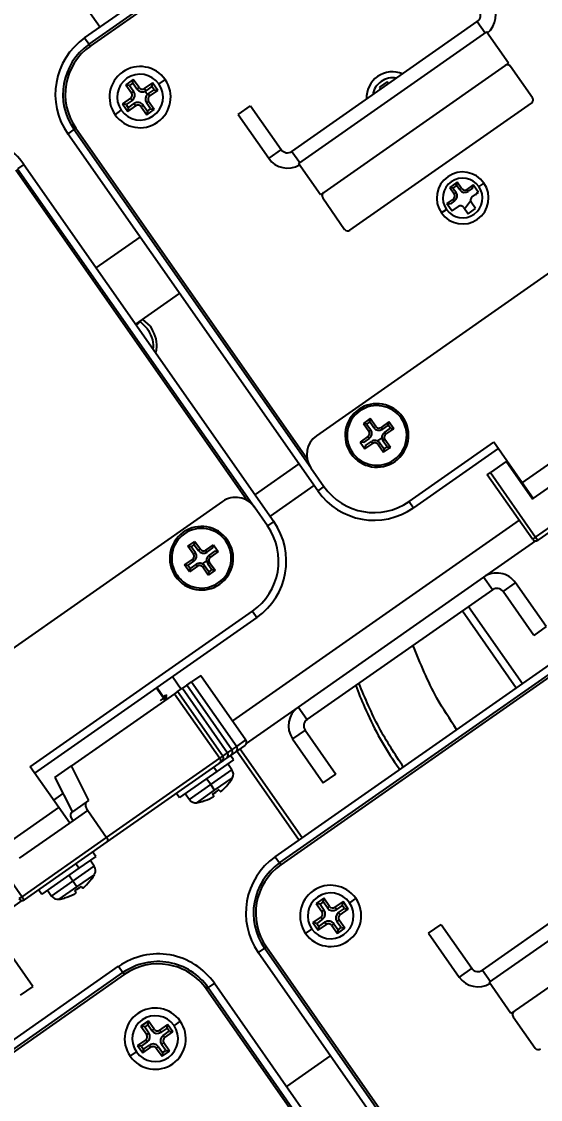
# Model space of a CAD drawing. Header units: millimetres. Extents: x 152904052 to 153933663, y 538271515 to 539240469.
# Drawn here: x 153453132.2 to 153453200.1, y 538569999.6 to 538570140.6 of the extents above; entities that cross this region are included whole.
import ezdxf
from ezdxf.enums import TextEntityAlignment as Align

# ---------------------------------------------------------------- set-up
doc = ezdxf.new("R2010")
doc.units = ezdxf.units.MM
doc.layers.add('POWR', color=5, linetype='Continuous')
doc.layers.add('TEXT', color=7, linetype='Continuous')
doc.styles.get("Standard").update_dxf_attribs({"font": 'Gulim.ttf'})

msp = doc.modelspace()

# ---------------------------------------------------------------- linework, layer by layer
at = {"layer": 'POWR', "color": 7}
for p, q in [((153453140.44, 538570138.44), (153453187.13, 538570171.13)), ((153453141.01, 538570137.62), (153453187.7, 538570170.31)), ((153453187.87, 538570170.07), (153453141.18, 538570137.37)), ((153453135.89, 538570149.29), (153453142.48, 538570139.87)), ((153453167.55, 538570123.6), (153453191.79, 538570140.58)), ((153453191.79, 538570140.58), (153453192.83, 538570139.11)), ((153453140.44, 538570138.44), (153453141.01, 538570137.62)), ((153453192.99, 538570139.22), (153453168.41, 538570122.01)), ((153453195.86, 538570135.13), (153453192.99, 538570139.22)), ((153453141.18, 538570137.37), (153453141.01, 538570137.62)), ((153453195.86, 538570135.13), (153453171.28, 538570117.92)), ((153453199.01, 538570130.62), (153453196.14, 538570134.72)), ((153453146.8, 538570133.01), (153453145.82, 538570132.32)), ((153453146.72, 538570132.52), (153453146.8, 538570133.01)), ((153453147.55, 538570131.94), (153453146.8, 538570133.01)), ((153453150.96, 538570132.99), (153453150.14, 538570132.42)), ((153453179.99, 538570132.68), (153453179.01, 538570131.99)), ((153453180.16, 538570132.44), (153453179.99, 538570132.68)), ((153453145.82, 538570132.32), (153453146.56, 538570131.25)), ((153453146.31, 538570132.23), (153453145.82, 538570132.32)), ((153453146.72, 538570132.52), (153453146.31, 538570132.23)), ((153453146.31, 538570132.23), (153453146.85, 538570131.45)), ((153453146.85, 538570131.45), (153453146.56, 538570131.25)), ((153453147.26, 538570131.74), (153453146.72, 538570132.52)), ((153453147.26, 538570131.74), (153453147.55, 538570131.94)), ((153453149.31, 538570132.56), (153453148.24, 538570131.82)), ((153453148.45, 538570131.53), (153453148.24, 538570131.82)), ((153453148.36, 538570131.48), (153453148.65, 538570131.06)), ((153453149.22, 538570132.07), (153453148.45, 538570131.53)), ((153453148.73, 538570131.12), (153453149.51, 538570131.67)), ((153453148.93, 538570130.84), (153453150, 538570131.58)), ((153453149.22, 538570132.07), (153453149.31, 538570132.56)), ((153453149.51, 538570131.67), (153453149.22, 538570132.07)), ((153453150, 538570131.58), (153453149.31, 538570132.56)), ((153453149.51, 538570131.67), (153453150, 538570131.58)), ((153453179.01, 538570131.99), (153453179.18, 538570131.75)), ((153453146.44, 538570130.56), (153453145.38, 538570129.81)), ((153453146.64, 538570130.27), (153453145.87, 538570129.72)), ((153453146.15, 538570129.32), (153453146.93, 538570129.86)), ((153453146.64, 538570130.27), (153453146.44, 538570130.56)), ((153453146.93, 538570129.86), (153453147.13, 538570129.57)), ((153453148.52, 538570129.94), (153453148.81, 538570130.14)), ((153453149.07, 538570129.16), (153453148.52, 538570129.94)), ((153453148.73, 538570131.12), (153453148.93, 538570130.84)), ((153453149.55, 538570129.07), (153453148.81, 538570130.14)), ((153453175.13, 538570113.29), (153453198.89, 538570129.92)), ((153453144.41, 538570128.4), (153453145.23, 538570128.98)), ((153453145.38, 538570129.81), (153453146.07, 538570128.83)), ((153453145.87, 538570129.72), (153453145.38, 538570129.81)), ((153453145.87, 538570129.72), (153453146.15, 538570129.32)), ((153453146.07, 538570128.83), (153453147.13, 538570129.57)), ((153453146.15, 538570129.32), (153453146.07, 538570128.83)), ((153453148.11, 538570129.65), (153453147.83, 538570129.45)), ((153453147.83, 538570129.45), (153453148.57, 538570128.39)), ((153453148.11, 538570129.65), (153453148.66, 538570128.88)), ((153453148.57, 538570128.39), (153453149.55, 538570129.07)), ((153453148.66, 538570128.88), (153453148.57, 538570128.39)), ((153453148.66, 538570128.88), (153453149.07, 538570129.16)), ((153453149.07, 538570129.16), (153453149.55, 538570129.07)), ((153453160.5, 538570128.44), (153453162.14, 538570129.58)), ((153453160.5, 538570128.44), (153453164.51, 538570122.7)), ((153453162.14, 538570129.58), (153453166.15, 538570123.85)), ((153453139.04, 538570126.48), (153453138.23, 538570125.9)), ((153453170.92, 538570079.21), (153453138.23, 538570125.9)), ((153453139.29, 538570126.65), (153453139.04, 538570126.48)), ((153453170.02, 538570082.24), (153453139.04, 538570126.48)), ((153453139.29, 538570126.65), (153453169.51, 538570083.48)), ((153453225.64, 538570124.85), (153453170.75, 538570086.42)), ((153453166.15, 538570123.85), (153453164.51, 538570122.7)), ((153453167.55, 538570123.6), (153453168.58, 538570122.13)), ((153453132.49, 538570121.89), (153453131.67, 538570121.31)), ((153453132.49, 538570121.89), (153453165.19, 538570075.2)), ((153453171.28, 538570117.92), (153453168.41, 538570122.01)), ((153453161.65, 538570077.98), (153453131.43, 538570121.14)), ((153453131.67, 538570121.31), (153453162.65, 538570077.08)), ((153453189.17, 538570119.58), (153453188.18, 538570118.89)), ((153453188.18, 538570118.89), (153453188.76, 538570118.07)), ((153453188.61, 538570118.81), (153453188.18, 538570118.89)), ((153453189.09, 538570119.15), (153453188.61, 538570118.81)), ((153453188.61, 538570118.81), (153453189.01, 538570118.25)), ((153453189.09, 538570119.15), (153453189.17, 538570119.58)), ((153453189.49, 538570118.58), (153453189.09, 538570119.15)), ((153453189.74, 538570118.76), (153453189.17, 538570119.58)), ((153453189.49, 538570118.58), (153453189.74, 538570118.76)), ((153453191.26, 538570119.21), (153453190.44, 538570118.63)), ((153453190.61, 538570118.38), (153453190.44, 538570118.63)), ((153453191.18, 538570118.78), (153453190.61, 538570118.38)), ((153453191.18, 538570118.78), (153453191.26, 538570119.21)), ((153453191.94, 538570118.23), (153453191.26, 538570119.21)), ((153453192.66, 538570119.46), (153453192.01, 538570119)), ((153453171.57, 538570117.51), (153453174.44, 538570113.41)), ((153453188.63, 538570117.37), (153453187.81, 538570116.8)), ((153453188.81, 538570117.12), (153453188.63, 538570117.37)), ((153453189.01, 538570118.25), (153453188.76, 538570118.07)), ((153453191.12, 538570117.65), (153453191.94, 538570118.23)), ((153453191.54, 538570117.94), (153453191.85, 538570118.36)), ((153453187.09, 538570115.56), (153453187.75, 538570116.02)), ((153453187.81, 538570116.8), (153453188.5, 538570115.82)), ((153453188.24, 538570116.72), (153453187.81, 538570116.8)), ((153453188.81, 538570117.12), (153453188.24, 538570116.72)), ((153453188.5, 538570115.82), (153453189.32, 538570116.39)), ((153453190.02, 538570116.27), (153453190.59, 538570115.45)), ((153453190.14, 538570116.09), (153453190.92, 538570117.13)), ((153453190.59, 538570115.45), (153453191.58, 538570116.14)), ((153453191.58, 538570116.14), (153453191, 538570116.96)), ((153453141.96, 538570108.37), (153453147.69, 538570112.39)), ((153453147.12, 538570101), (153453152.85, 538570105.01)), ((153453149.03, 538570100.74), (153453148.03, 538570101.64)), ((153453147.74, 538570101.31), (153453148.62, 538570100.46)), ((153453177.79, 538570088.66), (153453176.89, 538570088.03)), ((153453176.89, 538570088.03), (153453177.61, 538570087.01)), ((153453177.32, 538570087.95), (153453176.89, 538570088.03)), ((153453177.72, 538570088.23), (153453177.32, 538570087.95)), ((153453177.32, 538570087.95), (153453177.86, 538570087.18)), ((153453177.72, 538570088.23), (153453177.79, 538570088.66)), ((153453178.26, 538570087.46), (153453177.72, 538570088.23)), ((153453178.51, 538570087.64), (153453177.79, 538570088.66)), ((153453178.26, 538570087.46), (153453178.51, 538570087.64)), ((153453180.23, 538570088.23), (153453179.2, 538570087.51)), ((153453180.15, 538570087.8), (153453179.38, 538570087.26)), ((153453180.15, 538570087.8), (153453180.23, 538570088.23)), ((153453180.43, 538570087.41), (153453180.15, 538570087.8)), ((153453180.86, 538570087.33), (153453180.23, 538570088.23)), ((153453181.85, 538570088.7), (153453182.06, 538570088.84)), ((153453177.48, 538570086.31), (153453176.46, 538570085.59)), ((153453177.66, 538570086.06), (153453177.48, 538570086.31)), ((153453177.86, 538570087.18), (153453177.61, 538570087.01)), ((153453179.32, 538570086.13), (153453178.75, 538570085.73)), ((153453179.38, 538570087.26), (153453179.2, 538570087.51)), ((153453179.66, 538570086.86), (153453180.43, 538570087.41)), ((153453179.66, 538570086.86), (153453179.84, 538570086.61)), ((153453179.84, 538570086.61), (153453180.86, 538570087.33)), ((153453180.43, 538570087.41), (153453180.86, 538570087.33)), ((153453176.46, 538570085.59), (153453177.09, 538570084.69)), ((153453176.89, 538570085.52), (153453176.46, 538570085.59)), ((153453177.66, 538570086.06), (153453176.89, 538570085.52)), ((153453177.09, 538570084.69), (153453178.12, 538570085.41)), ((153453177.17, 538570085.12), (153453177.09, 538570084.69)), ((153453177.17, 538570085.12), (153453177.94, 538570085.66)), ((153453177.94, 538570085.66), (153453178.12, 538570085.41)), ((153453179.06, 538570085.46), (153453178.81, 538570085.29)), ((153453178.81, 538570085.29), (153453179.53, 538570084.26)), ((153453179.06, 538570085.46), (153453179.6, 538570084.69)), ((153453179.46, 538570085.74), (153453179.71, 538570085.92)), ((153453180, 538570084.97), (153453179.46, 538570085.74)), ((153453179.53, 538570084.26), (153453180.43, 538570084.89)), ((153453179.6, 538570084.69), (153453180, 538570084.97)), ((153453180.43, 538570084.89), (153453179.71, 538570085.92)), ((153453180, 538570084.97), (153453180.43, 538570084.89)), ((153453182.88, 538570077.82), (153453193.94, 538570085.56)), ((153453194.51, 538570084.74), (153453183.45, 538570077)), ((153453197.67, 538570080.24), (153453193.94, 538570085.56)), ((153453197.67, 538570080.24), (153453204.22, 538570084.83)), ((153453175.47, 538570084.22), (153453175.26, 538570084.08)), ((153453179.6, 538570084.69), (153453179.53, 538570084.26)), ((153453168.45, 538570082.73), (153453162.72, 538570078.72)), ((153453170.02, 538570082.24), (153453171.74, 538570079.78)), ((153453195.56, 538570083.04), (153453193.51, 538570081.6)), ((153453195.56, 538570083.04), (153453195.66, 538570083.11)), ((153453199, 538570078.12), (153453195.56, 538570083.04)), ((153453199.1, 538570078.19), (153453205.65, 538570082.78)), ((153453193.1, 538570081.32), (153453193.51, 538570081.6)), ((153453199.01, 538570072.88), (153453193.1, 538570081.32)), ((153453193.51, 538570081.6), (153453199.42, 538570073.17)), ((153453199.42, 538570073.17), (153453210.48, 538570080.91)), ((153453170.43, 538570079.91), (153453164.7, 538570075.89)), ((153453171.74, 538570079.78), (153453170.92, 538570079.21)), ((153453199.1, 538570078.19), (153453197.67, 538570080.24)), ((153453210.52, 538570080.33), (153453199.71, 538570072.76)), ((153453158.47, 538570077.82), (153453103.58, 538570039.39)), ((153453182.88, 538570077.82), (153453183.45, 538570077)), ((153453198.77, 538570078.45), (153453198.83, 538570078.58)), ((153453198.83, 538570078.37), (153453198.93, 538570078.44)), ((153453199, 538570078.12), (153453199.1, 538570078.19)), ((153453164.37, 538570074.62), (153453162.65, 538570077.08)), ((153453197.26, 538570075.38), (153453159.78, 538570049.13)), ((153453165.19, 538570075.2), (153453164.37, 538570074.62)), ((153453153.95, 538570071.97), (153453154.86, 538570072.6)), ((153453154.38, 538570071.89), (153453154.78, 538570072.17)), ((153453154.78, 538570072.17), (153453154.86, 538570072.6)), ((153453154.78, 538570072.17), (153453155.32, 538570071.4)), ((153453154.86, 538570072.6), (153453155.57, 538570071.58)), ((153453156.27, 538570071.45), (153453157.29, 538570072.17)), ((153453157.22, 538570071.74), (153453157.29, 538570072.17)), ((153453157.29, 538570072.17), (153453157.92, 538570071.27)), ((153453158.92, 538570072.64), (153453159.12, 538570072.78)), ((153453199.41, 538570072.67), (153453192.62, 538570067.92)), ((153453199.42, 538570073.17), (153453199.01, 538570072.88)), ((153453199.42, 538570073.17), (153453199.71, 538570072.76)), ((153453154.67, 538570070.95), (153453153.95, 538570071.97)), ((153453154.38, 538570071.89), (153453153.95, 538570071.97)), ((153453154.92, 538570071.12), (153453154.38, 538570071.89)), ((153453154.92, 538570071.12), (153453154.67, 538570070.95)), ((153453155.32, 538570071.4), (153453155.57, 538570071.58)), ((153453156.44, 538570071.2), (153453156.27, 538570071.45)), ((153453156.44, 538570071.2), (153453157.22, 538570071.74)), ((153453157.5, 538570071.35), (153453156.72, 538570070.8)), ((153453156.72, 538570070.8), (153453156.9, 538570070.55)), ((153453157.92, 538570071.27), (153453156.9, 538570070.55)), ((153453157.5, 538570071.35), (153453157.92, 538570071.27)), ((153453153.52, 538570069.53), (153453154.55, 538570070.25)), ((153453154.16, 538570068.63), (153453153.52, 538570069.53)), ((153453153.95, 538570069.46), (153453153.52, 538570069.53)), ((153453153.95, 538570069.46), (153453154.72, 538570070)), ((153453154.23, 538570069.06), (153453153.95, 538570069.46)), ((153453155.18, 538570069.35), (153453154.16, 538570068.63)), ((153453155, 538570069.6), (153453154.23, 538570069.06)), ((153453154.72, 538570070), (153453154.55, 538570070.25)), ((153453155, 538570069.6), (153453155.18, 538570069.35)), ((153453156.38, 538570070.07), (153453155.81, 538570069.67)), ((153453156.13, 538570069.4), (153453155.88, 538570069.23)), ((153453156.59, 538570068.2), (153453155.88, 538570069.23)), ((153453156.67, 538570068.63), (153453156.13, 538570069.4)), ((153453156.53, 538570069.68), (153453156.78, 538570069.86)), ((153453156.53, 538570069.68), (153453157.07, 538570068.91)), ((153453156.78, 538570069.86), (153453157.49, 538570068.83)), ((153453152.53, 538570068.16), (153453152.32, 538570068.02)), ((153453154.23, 538570069.06), (153453154.16, 538570068.63)), ((153453157.49, 538570068.83), (153453156.59, 538570068.2)), ((153453156.67, 538570068.63), (153453156.59, 538570068.2)), ((153453157.07, 538570068.91), (153453156.67, 538570068.63)), ((153453157.07, 538570068.91), (153453157.49, 538570068.83)), ((153453192.62, 538570067.92), (153453168.38, 538570050.94)), ((153453193.77, 538570066.28), (153453192.62, 538570067.92)), ((153453195.16, 538570066.03), (153453196.8, 538570067.18)), ((153453200.82, 538570061.45), (153453196.8, 538570067.18)), ((153453193.77, 538570066.28), (153453169.52, 538570049.3)), ((153453199.18, 538570060.3), (153453195.16, 538570066.03)), ((153453165.36, 538570031.37), (153453212.05, 538570064.06)), ((153453190.66, 538570064.1), (153453197.71, 538570054.02)), ((153453133.32, 538570043.12), (153453162.4, 538570063.48)), ((153453162.97, 538570062.66), (153453133.9, 538570042.3)), ((153453162.4, 538570063.48), (153453162.97, 538570062.66)), ((153453165.93, 538570030.55), (153453212.62, 538570063.24)), ((153453212.79, 538570063), (153453166.1, 538570030.3)), ((153453189.84, 538570063.52), (153453196.89, 538570053.45)), ((153453200.82, 538570061.45), (153453199.18, 538570060.3)), ((153453151.92, 538570054.92), (153453153.06, 538570053.28)), ((153453153.79, 538570053.79), (153453153.22, 538570053.39)), ((153453159.7, 538570045.35), (153453153.79, 538570053.79)), ((153453153.79, 538570053.79), (153453153.8, 538570053.79)), ((153453153.8, 538570053.79), (153453154.42, 538570054.23)), ((153453159.7, 538570045.36), (153453153.8, 538570053.79)), ((153453155.62, 538570055.07), (153453154.42, 538570054.23)), ((153453154.42, 538570054.23), (153453160.33, 538570045.79)), ((153453155.62, 538570055.07), (153453161.53, 538570046.63)), ((153453152.21, 538570052.68), (153453138.71, 538570043.23)), ((153453150.95, 538570051.8), (153453149.8, 538570053.44)), ((153453151.02, 538570051.85), (153453149.87, 538570053.48)), ((153453150.97, 538570052.43), (153453150.75, 538570052.23)), ((153453150.81, 538570052.31), (153453150.97, 538570052.43)), ((153453152.59, 538570052.95), (153453152.21, 538570052.68)), ((153453152.21, 538570052.68), (153453158.12, 538570044.24)), ((153453158.5, 538570044.51), (153453152.59, 538570052.95)), ((153453152.59, 538570052.95), (153453152.6, 538570052.95)), ((153453152.6, 538570052.95), (153453153.22, 538570053.39)), ((153453158.5, 538570044.51), (153453152.6, 538570052.95)), ((153453153.22, 538570053.39), (153453159.13, 538570044.95)), ((153453151.26, 538570052.01), (153453151.07, 538570052.02)), ((153453168.38, 538570050.94), (153453161.57, 538570046.18)), ((153453169.52, 538570049.3), (153453168.38, 538570050.94)), ((153453169.28, 538570047.91), (153453167.64, 538570046.76)), ((153453167.64, 538570046.76), (153453171.65, 538570041.03)), ((153453169.28, 538570047.91), (153453173.29, 538570042.17)), ((153453159.13, 538570044.95), (153453159.7, 538570045.35)), ((153453159.7, 538570045.36), (153453160.33, 538570045.79)), ((153453159.7, 538570045.35), (153453159.7, 538570045.36)), ((153453161.4, 538570045.93), (153453160.21, 538570045.1)), ((153453160.33, 538570045.79), (153453161.53, 538570046.63)), ((153453168.89, 538570033.84), (153453160.74, 538570045.47)), ((153453143.31, 538570033.88), (153453158.12, 538570044.24)), ((153453159.91, 538570044.03), (153453157.71, 538570042.5)), ((153453158.12, 538570044.24), (153453158.5, 538570044.51)), ((153453158.57, 538570043.95), (153453158.38, 538570043.82)), ((153453158.5, 538570044.51), (153453159.13, 538570044.95)), ((153453158.5, 538570044.51), (153453158.5, 538570044.51)), ((153453158.6, 538570043.97), (153453158.56, 538570044.04)), ((153453158.6, 538570043.97), (153453158.57, 538570043.95)), ((153453159.01, 538570044.26), (153453158.6, 538570043.97)), ((153453159.58, 538570044.66), (153453159.01, 538570044.26)), ((153453159.91, 538570044.03), (153453159.5, 538570044.6)), ((153453159.77, 538570044.79), (153453159.58, 538570044.66)), ((153453159.8, 538570044.81), (153453159.76, 538570044.88)), ((153453159.8, 538570044.81), (153453159.77, 538570044.79)), ((153453160.21, 538570045.1), (153453159.8, 538570044.81)), ((153453160.33, 538570045.19), (153453168.48, 538570033.55)), ((153453137.05, 538570037.79), (153453133.32, 538570043.12)), ((153453136.54, 538570041.71), (153453138.71, 538570043.23)), ((153453141, 538570038.73), (153453138.71, 538570043.23)), ((153453158, 538570043.55), (153453143.35, 538570033.29)), ((153453157.71, 538570042.5), (153453152.86, 538570039.1)), ((153453156.93, 538570040.79), (153453159.71, 538570042.74)), ((153453157.71, 538570042.5), (153453157.31, 538570043.07)), ((153453158.38, 538570043.82), (153453158, 538570043.55)), ((153453159.71, 538570042.74), (153453159.17, 538570043.51)), ((153453136.54, 538570041.71), (153453138.83, 538570037.21)), ((153453156.93, 538570040.79), (153453156.38, 538570041.56)), ((153453157.44, 538570040.05), (153453159.77, 538570041.68)), ((153453159.37, 538570041.08), (153453159.38, 538570041.06)), ((153453171.65, 538570041.03), (153453173.29, 538570042.17)), ((153453137.6, 538570039.64), (153453136.36, 538570038.78)), ((153453152.46, 538570039.67), (153453152.86, 538570039.1)), ((153453153.6, 538570039.61), (153453154.14, 538570038.84)), ((153453154.14, 538570038.84), (153453156.93, 538570040.79)), ((153453155.12, 538570038.42), (153453157.44, 538570040.05)), ((153453157.44, 538570040.05), (153453156.93, 538570040.79)), ((153453158.01, 538570040.13), (153453158.22, 538570039.89)), ((153453138.75, 538570037.15), (153453140.66, 538570038.49)), ((153453140.66, 538570038.49), (153453141, 538570038.73)), ((153453155.83, 538570038.58), (153453155.82, 538570038.6)), ((153453157.33, 538570039.27), (153453157.17, 538570039.54)), ((153453130.5, 538570033.2), (153453137.05, 538570037.79)), ((153453138.48, 538570035.75), (153453137.05, 538570037.79)), ((153453138.48, 538570035.75), (153453140.84, 538570037.4)), ((153453140.84, 538570037.4), (153453143.31, 538570033.88)), ((153453131.93, 538570031.16), (153453138.48, 538570035.75)), ((153453126.34, 538570034.57), (153453132.25, 538570026.13)), ((153453132.25, 538570026.13), (153453143.31, 538570033.88)), ((153453143.35, 538570033.29), (153453132.54, 538570025.72)), ((153453192.47, 538570016.53), (153453216.71, 538570033.51)), ((153453141.88, 538570031.41), (153453139.69, 538570029.88)), ((153453141.88, 538570031.41), (153453141.48, 538570031.99)), ((153453165.36, 538570031.37), (153453165.93, 538570030.55)), ((153453217.91, 538570032.15), (153453193.33, 538570014.94)), ((153453139.69, 538570029.88), (153453134.84, 538570026.48)), ((153453138.91, 538570028.17), (153453141.69, 538570030.12)), ((153453139.69, 538570029.88), (153453139.29, 538570030.45)), ((153453141.69, 538570030.12), (153453141.15, 538570030.9)), ((153453166.1, 538570030.3), (153453165.93, 538570030.55)), ((153453138.91, 538570028.17), (153453138.36, 538570028.95)), ((153453139.42, 538570027.43), (153453141.75, 538570029.06)), ((153453141.34, 538570028.46), (153453141.36, 538570028.45)), ((153453134.44, 538570027.05), (153453134.84, 538570026.48)), ((153453135.58, 538570027), (153453136.12, 538570026.22)), ((153453136.12, 538570026.22), (153453138.91, 538570028.17)), ((153453137.1, 538570025.8), (153453139.42, 538570027.43)), ((153453139.42, 538570027.43), (153453138.91, 538570028.17)), ((153453139.31, 538570026.65), (153453139.15, 538570026.92)), ((153453139.99, 538570027.52), (153453140.2, 538570027.27)), ((153453220.78, 538570028.06), (153453196.2, 538570010.85)), ((153453132.23, 538570025.63), (153453125.45, 538570020.88)), ((153453132.25, 538570026.13), (153453131.84, 538570025.85)), ((153453132.25, 538570026.13), (153453132.54, 538570025.72)), ((153453137.81, 538570025.96), (153453137.8, 538570025.98)), ((153453171.72, 538570025.94), (153453170.74, 538570025.25)), ((153453171.64, 538570025.45), (153453171.72, 538570025.94)), ((153453172.47, 538570024.87), (153453171.72, 538570025.94)), ((153453175.88, 538570025.92), (153453175.06, 538570025.35)), ((153453170.74, 538570025.25), (153453171.48, 538570024.18)), ((153453171.23, 538570025.16), (153453170.74, 538570025.25)), ((153453171.64, 538570025.45), (153453171.23, 538570025.16)), ((153453171.23, 538570025.16), (153453171.77, 538570024.38)), ((153453171.77, 538570024.38), (153453171.48, 538570024.18)), ((153453172.18, 538570024.67), (153453171.64, 538570025.45)), ((153453172.18, 538570024.67), (153453172.47, 538570024.87)), ((153453174.23, 538570025.49), (153453173.16, 538570024.75)), ((153453173.36, 538570024.46), (153453173.16, 538570024.75)), ((153453174.14, 538570025), (153453173.36, 538570024.46)), ((153453173.65, 538570024.05), (153453174.43, 538570024.6)), ((153453173.85, 538570023.77), (153453174.92, 538570024.51)), ((153453174.14, 538570025), (153453174.23, 538570025.49)), ((153453174.43, 538570024.6), (153453174.14, 538570025)), ((153453174.92, 538570024.51), (153453174.23, 538570025.49)), ((153453174.43, 538570024.6), (153453174.92, 538570024.51)), ((153453171.36, 538570023.49), (153453170.3, 538570022.74)), ((153453170.3, 538570022.74), (153453170.98, 538570021.76)), ((153453170.79, 538570022.65), (153453170.3, 538570022.74)), ((153453171.56, 538570023.2), (153453170.79, 538570022.65)), ((153453171.07, 538570022.25), (153453171.85, 538570022.79)), ((153453171.56, 538570023.2), (153453171.36, 538570023.49)), ((153453171.85, 538570022.79), (153453172.05, 538570022.5)), ((153453173.44, 538570022.87), (153453173.73, 538570023.07)), ((153453173.99, 538570022.09), (153453173.44, 538570022.87)), ((153453173.65, 538570024.05), (153453173.85, 538570023.77)), ((153453174.47, 538570022), (153453173.73, 538570023.07)), ((153453169.33, 538570021.33), (153453170.15, 538570021.91)), ((153453170.79, 538570022.65), (153453171.07, 538570022.25)), ((153453170.98, 538570021.76), (153453172.05, 538570022.5)), ((153453171.07, 538570022.25), (153453170.98, 538570021.76)), ((153453173.03, 538570022.58), (153453172.75, 538570022.38)), ((153453172.75, 538570022.38), (153453173.49, 538570021.32)), ((153453173.03, 538570022.58), (153453173.58, 538570021.8)), ((153453173.49, 538570021.32), (153453174.47, 538570022)), ((153453173.58, 538570021.8), (153453173.49, 538570021.32)), ((153453173.58, 538570021.8), (153453173.99, 538570022.09)), ((153453173.99, 538570022.09), (153453174.47, 538570022)), ((153453185.42, 538570021.37), (153453187.06, 538570022.51)), ((153453185.42, 538570021.37), (153453189.43, 538570015.63)), ((153453187.06, 538570022.51), (153453191.07, 538570016.78)), ((153453133.65, 538570014.41), (153453129.63, 538570020.15)), ((153453163.96, 538570019.41), (153453163.14, 538570018.83)), ((153453195.84, 538569972.14), (153453163.14, 538570018.83)), ((153453164.21, 538570019.58), (153453163.96, 538570019.41)), ((153453194.94, 538569975.17), (153453163.96, 538570019.41)), ((153453164.21, 538570019.58), (153453194.43, 538569976.41)), ((153453098.18, 538569984.33), (153453144.88, 538570017.03)), ((153453098.76, 538569983.51), (153453145.45, 538570016.21)), ((153453145.62, 538570015.96), (153453098.93, 538569983.27)), ((153453144.88, 538570017.03), (153453145.45, 538570016.21)), ((153453145.62, 538570015.96), (153453145.45, 538570016.21)), ((153453191.07, 538570016.78), (153453189.43, 538570015.63)), ((153453192.47, 538570016.53), (153453193.5, 538570015.06)), ((153453133.65, 538570014.41), (153453132.01, 538570013.27)), ((153453156.35, 538570014.07), (153453156.59, 538570014.24)), ((153453157.41, 538570014.82), (153453156.59, 538570014.24)), ((153453156.59, 538570014.24), (153453187.56, 538569970.01)), ((153453157.41, 538570014.82), (153453190.1, 538569968.13)), ((153453196.2, 538570010.85), (153453193.33, 538570014.94)), ((153453186.57, 538569970.91), (153453156.35, 538570014.07)), ((153453196.49, 538570010.44), (153453199.36, 538570006.34)), ((153453148.79, 538570009.88), (153453147.8, 538570009.19)), ((153453147.8, 538570009.19), (153453148.55, 538570008.12)), ((153453148.29, 538570009.1), (153453147.8, 538570009.19)), ((153453148.7, 538570009.39), (153453148.29, 538570009.1)), ((153453148.29, 538570009.1), (153453148.84, 538570008.32)), ((153453148.7, 538570009.39), (153453148.79, 538570009.88)), ((153453149.24, 538570008.61), (153453148.7, 538570009.39)), ((153453149.53, 538570008.81), (153453148.79, 538570009.88)), ((153453149.24, 538570008.61), (153453149.53, 538570008.81)), ((153453151.29, 538570009.43), (153453150.23, 538570008.69)), ((153453150.43, 538570008.4), (153453150.23, 538570008.69)), ((153453151.21, 538570008.94), (153453150.43, 538570008.4)), ((153453151.21, 538570008.94), (153453151.29, 538570009.43)), ((153453151.49, 538570008.54), (153453151.21, 538570008.94)), ((153453151.98, 538570008.45), (153453151.29, 538570009.43)), ((153453152.95, 538570009.86), (153453152.13, 538570009.29)), ((153453148.42, 538570007.43), (153453147.36, 538570006.68)), ((153453148.63, 538570007.14), (153453148.42, 538570007.43)), ((153453148.84, 538570008.32), (153453148.55, 538570008.12)), ((153453150.71, 538570007.99), (153453151.49, 538570008.54)), ((153453150.71, 538570007.99), (153453150.92, 538570007.71)), ((153453150.92, 538570007.71), (153453151.98, 538570008.45)), ((153453151.49, 538570008.54), (153453151.98, 538570008.45)), ((153453146.39, 538570005.27), (153453147.21, 538570005.84)), ((153453147.36, 538570006.68), (153453148.05, 538570005.7)), ((153453147.85, 538570006.59), (153453147.36, 538570006.68)), ((153453148.63, 538570007.14), (153453147.85, 538570006.59)), ((153453147.85, 538570006.59), (153453148.13, 538570006.19)), ((153453148.05, 538570005.7), (153453149.11, 538570006.44)), ((153453148.13, 538570006.19), (153453148.05, 538570005.7)), ((153453148.13, 538570006.19), (153453148.91, 538570006.73)), ((153453148.91, 538570006.73), (153453149.11, 538570006.44)), ((153453150.1, 538570006.52), (153453149.81, 538570006.32)), ((153453149.81, 538570006.32), (153453150.56, 538570005.26)), ((153453150.1, 538570006.52), (153453150.64, 538570005.74)), ((153453150.5, 538570006.81), (153453150.79, 538570007.01)), ((153453151.05, 538570006.03), (153453150.5, 538570006.81)), ((153453150.56, 538570005.26), (153453151.54, 538570005.94)), ((153453150.64, 538570005.74), (153453151.05, 538570006.03)), ((153453151.54, 538570005.94), (153453150.79, 538570007.01)), ((153453151.05, 538570006.03), (153453151.54, 538570005.94)), ((153453150.64, 538570005.74), (153453150.56, 538570005.26)), ((153453166.87, 538570001.3), (153453172.61, 538570005.32))]:
    msp.add_line(p, q, dxfattribs=at)
for centre, radius, start, end in [((153453191.22, 538570141.4), 3, 308.8226, 35), ((153453191.22, 538570141.4), 1, 305, 35), ((153453145.6, 538570131.06), 9, 125, 215), ((153453145.6, 538570131.06), 8, 125, 215), ((153453145.6, 538570131.06), 7.7, 125, 215), ((153453147.69, 538570130.7), 4, 35, 215), ((153453195.73, 538570134.43), 0.5, 35, 125), ((153453147.69, 538570130.7), 4, 215, 35), ((153453147.69, 538570130.7), 3, 35, 215), ((153453180.7, 538570130.62), 3.4, 66.9657, 183.0343), ((153453180.7, 538570130.62), 2.6, 78.8131, 171.1869), ((153453147.69, 538570130.7), 3, 215, 35), ((153453146.15, 538570130.97), 0.5, 305, 35), ((153453146.15, 538570130.97), 0.851, 305, 35), ((153453147.96, 538570132.23), 0.851, 215, 305), ((153453147.96, 538570132.23), 0.5, 215, 305), ((153453147.42, 538570129.16), 0.851, 35, 125), ((153453149.22, 538570130.43), 0.851, 125, 215), ((153453149.22, 538570130.43), 0.5, 125, 215), ((153453198.6, 538570130.33), 0.5, 305, 35), ((153453147.42, 538570129.16), 0.5, 35, 125), ((153453125.12, 538570116.72), 9, 35, 125), ((153453166.97, 538570124.42), 1, 215, 305), ((153453166.97, 538570124.42), 3, 215, 301.1774), ((153453189.88, 538570117.51), 3.4, 35, 215), ((153453189.88, 538570117.51), 2.6, 35, 215), ((153453189.88, 538570117.51), 3.4, 215, 35), ((153453189.88, 538570117.51), 2.6, 215, 35), ((153453190.15, 538570119.04), 0.807, 215, 305), ((153453190.15, 538570119.04), 0.5, 215, 305), ((153453171.98, 538570117.8), 0.5, 125, 215), ((153453188.35, 538570117.78), 0.5, 305, 35), ((153453188.35, 538570117.78), 0.807, 305, 35), ((153453191.41, 538570117.24), 0.5, 125, 215), ((153453189.61, 538570115.98), 0.5, 35, 125), ((153453174.85, 538570113.7), 0.5, 215, 305), ((153453178.66, 538570086.46), 4.15, 35, 215), ((153453178.66, 538570086.46), 3.9, 35, 215), ((153453178.66, 538570086.46), 4.15, 215, 35), ((153453178.66, 538570086.46), 3.9, 215, 35), ((153453178.92, 538570087.92), 0.5, 215, 305), ((153453172.48, 538570083.96), 3, 125, 215), ((153453177.2, 538570086.72), 0.5, 305, 35), ((153453177.2, 538570086.72), 0.807, 305, 35), ((153453178.92, 538570087.92), 0.807, 215, 305), ((153453180.12, 538570086.2), 0.807, 125, 215), ((153453180.12, 538570086.2), 0.5, 125, 215), ((153453178.4, 538570085), 0.807, 35, 125), ((153453178.4, 538570085), 0.5, 35, 125), ((153453178.29, 538570084.37), 9, 215, 305), ((153453178.29, 538570084.37), 8, 215, 305), ((153453160.19, 538570075.36), 3, 35, 125), ((153453157.81, 538570070.03), 9, 305, 35), ((153453155.72, 538570070.4), 4.15, 35, 215), ((153453155.72, 538570070.4), 3.9, 35, 215), ((153453157.81, 538570070.03), 8, 305, 35), ((153453155.72, 538570070.4), 4.15, 215, 35), ((153453155.72, 538570070.4), 3.9, 215, 35), ((153453199.42, 538570073.17), 0.5, 215, 305), ((153453154.26, 538570070.66), 0.5, 305, 35), ((153453154.26, 538570070.66), 0.807, 305, 35), ((153453155.98, 538570071.86), 0.807, 215, 305), ((153453155.98, 538570071.86), 0.5, 215, 305), ((153453157.19, 538570070.14), 0.807, 125, 215), ((153453155.47, 538570068.94), 0.807, 35, 125), ((153453155.47, 538570068.94), 0.5, 35, 125), ((153453157.19, 538570070.14), 0.5, 125, 215), ((153453194.34, 538570065.46), 3, 35, 125), ((153453194.34, 538570065.46), 1, 35, 125), ((153453170.1, 538570048.48), 3, 125, 215), ((153453170.1, 538570048.48), 1, 125, 215), ((153453159.29, 538570045.07), 0.5, 305, 35), ((153453159.29, 538570045.07), 0.499, 305.07, 35.0698), ((153453159.92, 538570045.51), 0.499, 305.07, 35.0698), ((153453158.09, 538570044.23), 0.5, 305, 35), ((153453158.09, 538570044.23), 0.499, 305.07, 35.0698), ((153453158.61, 538570044.05), 0.103, 217.4159, 246.5165), ((153453158.72, 538570044.67), 0.499, 305.07, 35.0698), ((153453159.81, 538570044.89), 0.103, 217.4159, 246.5165), ((153453158.89, 538570042.16), 1, 330.8721, 35), ((153453154.06, 538570044.88), 6.52, 312.4848, 324.3917), ((153453154.09, 538570044.84), 6.5, 324.4786, 330.8721), ((153453153.98, 538570045), 6.32, 300.3185, 309.6814), ((153453154.96, 538570039.41), 1, 215, 279.1279), ((153453154.09, 538570044.84), 6.5, 279.1279, 285.5214), ((153453154.06, 538570044.88), 6.52, 285.6083, 297.5152), ((153453170.52, 538570023.99), 9, 125, 215), ((153453140.87, 538570029.55), 1, 330.8721, 35), ((153453170.52, 538570023.99), 8, 125, 215), ((153453170.52, 538570023.99), 7.7, 125, 215), ((153453136.04, 538570032.26), 6.52, 312.4848, 324.3917), ((153453136.07, 538570032.22), 6.5, 324.4786, 330.8721), ((153453135.96, 538570032.38), 6.32, 300.3185, 309.6814), ((153453172.61, 538570023.63), 4, 35, 215), ((153453132.25, 538570026.13), 0.5, 215, 305), ((153453136.94, 538570026.79), 1, 215, 279.1279), ((153453136.07, 538570032.22), 6.5, 279.1279, 285.5214), ((153453136.04, 538570032.26), 6.52, 285.6083, 297.5152), ((153453172.61, 538570023.63), 4, 215, 35), ((153453172.61, 538570023.63), 3, 35, 215), ((153453172.61, 538570023.63), 3, 215, 35), ((153453171.07, 538570023.9), 0.5, 305, 35), ((153453171.07, 538570023.9), 0.851, 305, 35), ((153453172.88, 538570025.16), 0.851, 215, 305), ((153453172.88, 538570025.16), 0.5, 215, 305), ((153453172.34, 538570022.09), 0.851, 35, 125), ((153453174.14, 538570023.36), 0.851, 125, 215), ((153453174.14, 538570023.36), 0.5, 125, 215), ((153453172.34, 538570022.09), 0.5, 35, 125), ((153453150.04, 538570009.65), 9, 35, 125), ((153453150.04, 538570009.65), 8, 35, 125), ((153453150.04, 538570009.65), 7.7, 35, 125), ((153453191.89, 538570017.35), 1, 215, 305), ((153453191.89, 538570017.35), 3, 215, 301.1774), ((153453149.67, 538570007.57), 4, 35, 215), ((153453149.67, 538570007.57), 3, 35, 215), ((153453196.9, 538570010.73), 0.5, 125, 215), ((153453149.67, 538570007.57), 4, 215, 35), ((153453149.67, 538570007.57), 3, 215, 35), ((153453149.94, 538570009.1), 0.851, 215, 305), ((153453149.94, 538570009.1), 0.5, 215, 305), ((153453148.14, 538570007.84), 0.5, 305, 35), ((153453148.14, 538570007.84), 0.851, 305, 35), ((153453151.2, 538570007.3), 0.851, 125, 215), ((153453151.2, 538570007.3), 0.5, 125, 215), ((153453149.4, 538570006.03), 0.851, 35, 125), ((153453149.4, 538570006.03), 0.5, 35, 125), ((153453199.77, 538570006.63), 0.5, 215, 305)]:
    msp.add_arc(centre, radius, start, end, dxfattribs=at)
for points, knots in [([(153453147.17, 538570100.92), (153453147.21, 538570100.94), (153453147.33, 538570101.03), (153453147.57, 538570101.19), (153453147.74, 538570101.31)], [0, 0, 0, 0, 0.259781, 1, 1, 1, 1]), ([(153453148.62, 538570100.46), (153453148.83, 538570100.08), (153453149.26, 538570099.32), (153453149.46, 538570098.36), (153453149.36, 538570097.86), (153453149.35, 538570097.81)], [0, 0, 0, 0, 0.459005, 0.941794, 1, 1, 1, 1]), ([(153453149.75, 538570097.24), (153453149.8, 538570097.48), (153453149.97, 538570098.21), (153453149.75, 538570099.47), (153453149.27, 538570100.33), (153453149.03, 538570100.74)], [0, 0, 0, 0, 0.198437, 0.60934, 1, 1, 1, 1]), ([(153453189.09, 538570047.98), (153453188.2, 538570049.34), (153453185.92, 538570052.82), (153453184.34, 538570056.66), (153453183.38, 538570059.01)], [0, 0, 0, 0, 0.3914659, 1, 1, 1, 1]), ([(153453175.89, 538570053.76), (153453176.26, 538570052.81), (153453177.64, 538570049.32), (153453179.61, 538570045.64), (153453181.44, 538570043.11), (153453181.67, 538570042.79)], [0, 0, 0, 0, 0.246054, 0.905425, 1, 1, 1, 1]), ([(153453182.11, 538570043.1), (153453181.01, 538570044.79), (153453178.73, 538570048.26), (153453177.13, 538570052.09), (153453176.31, 538570054.05)], [0, 0, 0, 0, 0.486403, 1, 1, 1, 1]), ([(153453150.97, 538570052.43), (153453151.05, 538570052.46), (153453151.21, 538570052.54), (153453151.14, 538570052.45), (153453150.87, 538570052.19), (153453150.5, 538570051.9), (153453150.31, 538570051.75)], [0, 0, 0, 0, 0.2408483, 0.4765718, 0.7214915, 1, 1, 1, 1]), ([(153453151.02, 538570052.08), (153453151.05, 538570052.15), (153453151.1, 538570052.29), (153453151.14, 538570052.42), (153453151.17, 538570052.49)], [0, 0, 0, 0, 0.499894, 1, 1, 1, 1]), ([(153453150.75, 538570051.87), (153453150.84, 538570051.92), (153453151.01, 538570052.01), (153453151.09, 538570052.03), (153453151.07, 538570052), (153453151.06, 538570051.99)], [0, 0, 0, 0, 0.402272, 0.802406, 1, 1, 1, 1]), ([(153453161.4, 538570045.93), (153453161.46, 538570045.98), (153453161.57, 538570046.08), (153453161.63, 538570046.29), (153453161.61, 538570046.48), (153453161.55, 538570046.58), (153453161.53, 538570046.63)], [0, 0, 0, 0, 0.270336, 0.562527, 0.789797, 1, 1, 1, 1]), ([(153453158.12, 538570044.24), (153453158.14, 538570044.2), (153453158.19, 538570044.12), (153453158.22, 538570043.97), (153453158.2, 538570043.81), (153453158.13, 538570043.66), (153453158.04, 538570043.59), (153453158, 538570043.55)], [0, 0, 0, 0, 0.1749276, 0.3638802, 0.560047, 0.7880913, 1, 1, 1, 1]), ([(153453158.22, 538570039.89), (153453158.22, 538570039.89), (153453158.24, 538570039.89), (153453158.3, 538570039.93), (153453158.38, 538570039.99), (153453158.44, 538570040.04), (153453158.47, 538570040.07)], [0, 0, 0, 0, 0.2506482, 0.4997541, 0.7490998, 1, 1, 1, 1]), ([(153453158.47, 538570040.07), (153453158.44, 538570040.04), (153453158.38, 538570039.99), (153453158.3, 538570039.93), (153453158.24, 538570039.89), (153453158.22, 538570039.89), (153453158.22, 538570039.89)], [0, 0, 0, 0, 0.2506482, 0.4997541, 0.7490998, 1, 1, 1, 1]), ([(153453140.66, 538570038.49), (153453140.62, 538570038.44), (153453140.52, 538570038.33), (153453140.55, 538570038.02), (153453140.66, 538570037.69), (153453140.78, 538570037.49), (153453140.84, 538570037.4)], [0, 0, 0, 0, 0.273241, 0.566326, 0.792171, 1, 1, 1, 1]), ([(153453157.08, 538570039.09), (153453157.11, 538570039.11), (153453157.18, 538570039.15), (153453157.27, 538570039.21), (153453157.32, 538570039.25), (153453157.33, 538570039.26), (153453157.33, 538570039.27)], [0, 0, 0, 0, 0.2506482, 0.4997541, 0.7490998, 1, 1, 1, 1]), ([(153453138.93, 538570036.06), (153453138.88, 538570036.14), (153453138.78, 538570036.3), (153453138.67, 538570036.56), (153453138.62, 538570036.81), (153453138.64, 538570037.03), (153453138.71, 538570037.12), (153453138.75, 538570037.15)], [0, 0, 0, 0, 0.174736, 0.363548, 0.559692, 0.78787, 1, 1, 1, 1]), ([(153453143.31, 538570033.88), (153453143.33, 538570033.84), (153453143.39, 538570033.75), (153453143.43, 538570033.62), (153453143.45, 538570033.48), (153453143.42, 538570033.36), (153453143.37, 538570033.32), (153453143.35, 538570033.29)], [0, 0, 0, 0, 0.163518, 0.344285, 0.539301, 0.775308, 1, 1, 1, 1]), ([(153453140.2, 538570027.27), (153453140.2, 538570027.27), (153453140.22, 538570027.27), (153453140.28, 538570027.31), (153453140.36, 538570027.37), (153453140.42, 538570027.42), (153453140.45, 538570027.45)], [0, 0, 0, 0, 0.250648, 0.499754, 0.7491, 1, 1, 1, 1]), ([(153453140.45, 538570027.45), (153453140.42, 538570027.42), (153453140.36, 538570027.37), (153453140.28, 538570027.31), (153453140.22, 538570027.27), (153453140.2, 538570027.27), (153453140.2, 538570027.27)], [0, 0, 0, 0, 0.250648, 0.499754, 0.7491, 1, 1, 1, 1]), ([(153453139.05, 538570026.48), (153453139.09, 538570026.49), (153453139.16, 538570026.53), (153453139.25, 538570026.59), (153453139.3, 538570026.63), (153453139.3, 538570026.64), (153453139.31, 538570026.65)], [0, 0, 0, 0, 0.250648, 0.499754, 0.7491, 1, 1, 1, 1])]:
    msp.add_open_spline(points, degree=3, knots=knots, dxfattribs=at)

# ---------------------------------------------------------------- texts
at = {"layer": 'TEXT'}
msp.add_text('전기실#CD', height=4550, rotation=34.9999, dxfattribs=at).set_placement((153466474.48, 538561025.28), align=Align.CENTER)

doc.saveas('drawing.dxf')
